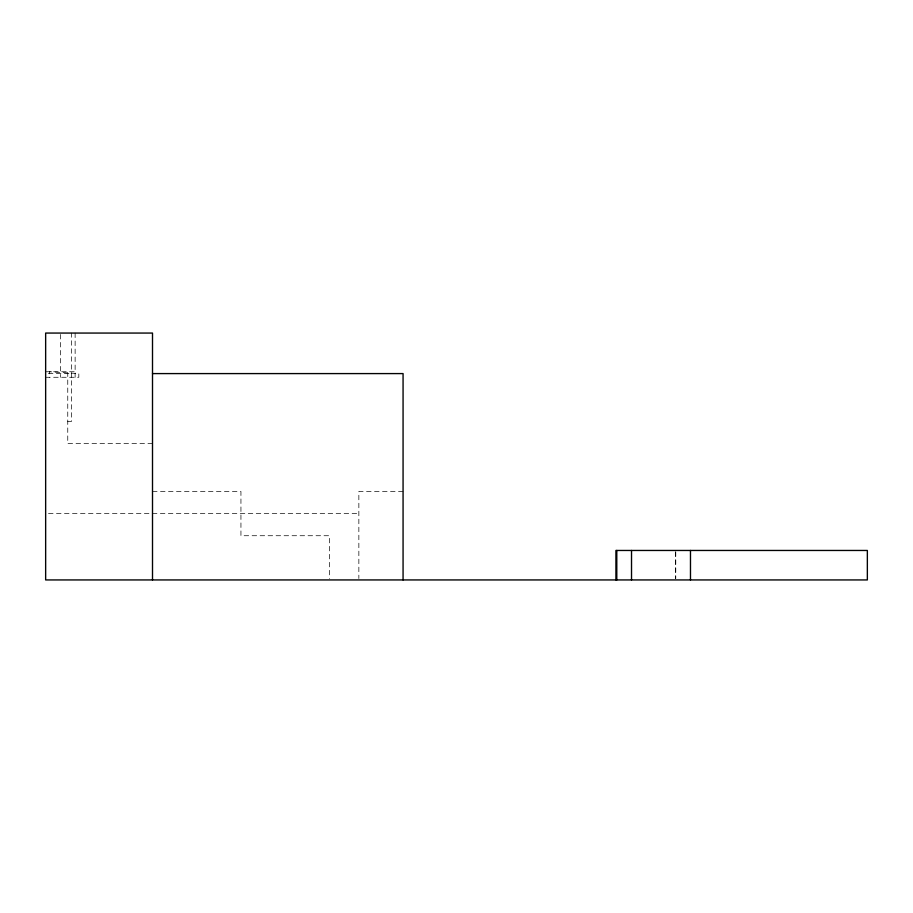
<?xml version="1.0" encoding="UTF-8"?>
<svg xmlns="http://www.w3.org/2000/svg" width="913" height="913" viewBox="0 0 913 913"><rect width="100%" height="100%" fill="white"/><g stroke="black" fill="none" stroke-linecap="round" stroke-linejoin="round"><path stroke-width="0.68" stroke-dasharray="4.57 3.42" d="M45.65 371.751L75.128 371.751M48.366 373.588L71.442 373.588M45.65 377.274L78.815 377.274L78.815 373.588L49.336 371.751L49.336 377.274M67.756 421.498L71.442 421.498L71.442 333.062M152.505 443.604L67.756 443.604L67.756 372.903M152.505 491.502L240.941 491.502L240.941 535.726L329.376 535.726L329.376 578.511M403.067 491.502L358.855 491.502L358.855 578.522M48.492 513.608L358.855 513.608M675.746 551.863L675.746 578.534M675.688 551.863L675.688 578.534M75.128 333.062L75.128 377.274M60.384 334.443L60.384 377.274"/><path stroke-width="1.37" d="M152.505 373.588L403.067 373.588L403.067 579.938M690.479 550.459L690.479 579.938M631.522 550.459L631.522 579.938M616.789 550.459L616.789 579.938M615.921 579.938L615.921 550.459L867.35 550.459L867.35 579.938L45.65 579.938L45.65 333.062L152.505 333.062L152.505 579.938"/></g></svg>
